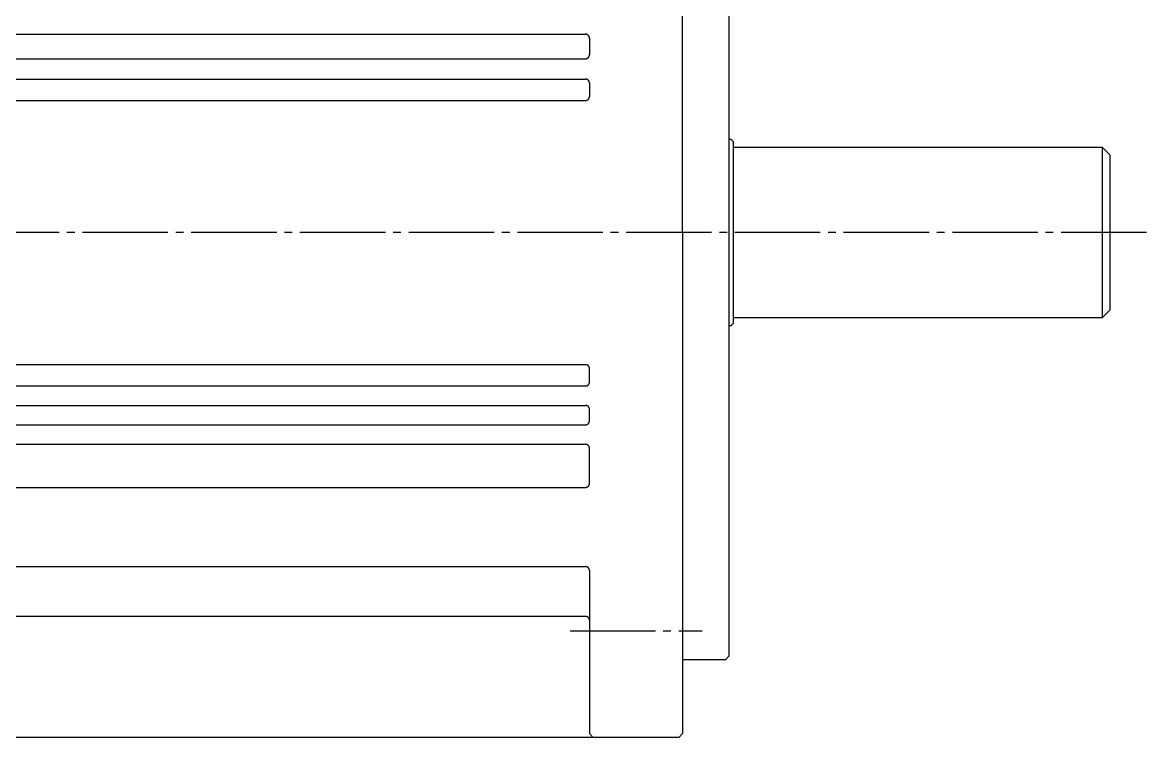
# Model space of a CAD drawing. Extents: x 0 to 671, y 0 to 384.
# Drawn here: x 289.4 to 434.1, y 198 to 290.1 of the extents above; entities that cross this region are included whole.
import ezdxf

# ---------------------------------------------------------------- set-up
doc = ezdxf.new("R2010")
doc.units = 0
doc.linetypes.add('DASH_CENTER', pattern=[14, 11, -1, 1, -1])
doc.layers.get('0').update_dxf_attribs({"linetype": 'CONTINUOUS'})

msp = doc.modelspace()

# ---------------------------------------------------------------- linework, layer by layer
at = {"color": 7, "linetype": 'CONTINUOUS'}
for p, q in [((374.39, 263.02), (374.39, 317.82)), ((380.39, 263.02), (380.39, 317.52)), ((255.39, 288.56), (361.89, 288.56)), ((362.39, 288.06), (362.39, 285.9)), ((255.39, 285.4), (361.89, 285.4)), ((255.39, 282.77), (361.89, 282.77)), ((362.39, 282.27), (362.39, 280.52)), ((255.39, 280.02), (361.89, 280.02)), ((380.39, 263.02), (380.39, 275.52)), ((380.39, 275.02), (380.59, 275.02)), ((380.59, 275.02), (380.89, 274.72)), ((380.89, 274.72), (380.89, 251.32)), ((380.89, 274.02), (428.39, 274.02)), ((429.39, 273.02), (428.39, 274.02)), ((428.39, 274.02), (428.39, 252.02)), ((429.39, 273.02), (429.39, 253.02)), ((374.39, 263.02), (374.39, 198.52)), ((380.39, 208.52), (380.39, 263.02)), ((428.39, 252.02), (380.89, 252.02)), ((429.39, 253.02), (428.39, 252.02)), ((380.59, 251.02), (380.39, 251.02)), ((380.59, 251.02), (380.89, 251.32)), ((255.39, 246.02), (357.39, 246.02)), ((357.39, 246.02), (361.89, 246.02)), ((362.39, 243.77), (362.39, 245.52)), ((255.39, 243.27), (357.39, 243.27)), ((357.39, 243.27), (361.89, 243.27)), ((255.39, 240.77), (357.39, 240.77)), ((357.39, 240.77), (361.89, 240.77)), ((362.39, 238.77), (362.39, 240.27)), ((255.39, 238.27), (357.39, 238.27)), ((357.39, 238.27), (361.89, 238.27)), ((255.39, 235.77), (357.39, 235.77)), ((357.39, 235.77), (361.89, 235.77)), ((362.39, 230.72), (362.39, 235.27)), ((255.39, 230.22), (357.39, 230.22)), ((357.39, 230.22), (361.89, 230.22)), ((255.39, 220.02), (361.89, 220.02)), ((362.39, 219.52), (362.39, 198.52)), ((361.89, 213.61), (255.39, 213.61)), ((379.89, 208.02), (380.39, 208.52)), ((379.89, 208.02), (374.39, 208.02)), ((362.39, 198.52), (362.89, 198.02)), ((374.39, 198.52), (373.89, 198.02)), ((362.89, 198.02), (257.39, 198.02)), ((373.89, 198.02), (362.89, 198.02))]:
    msp.add_line(p, q, dxfattribs=at)
at = {"color": 1, "linetype": 'DASH_CENTER'}
for p, q in [((434.12, 263.02), (205.69, 263.02)), ((359.89, 211.75), (376.89, 211.75))]:
    msp.add_line(p, q, dxfattribs=at)
at = {"color": 7, "linetype": 'CONTINUOUS'}
for points in [[(362.39, 288.06, 0), (362.39, 288.06, 0), (362.39, 288.07, 0), (362.39, 288.07, 0), (362.39, 288.08, 0), (362.39, 288.09, 0), (362.39, 288.09, 0), (362.39, 288.1, 0), (362.39, 288.11, 0), (362.39, 288.11, 0), (362.39, 288.12, 0), (362.38, 288.12, 0), (362.38, 288.13, 0), (362.38, 288.13, 0), (362.38, 288.14, 0), (362.38, 288.15, 0), (362.38, 288.15, 0), (362.38, 288.16, 0), (362.38, 288.17, 0), (362.38, 288.17, 0), (362.38, 288.18, 0), (362.37, 288.18, 0), (362.37, 288.19, 0), (362.37, 288.19, 0), (362.37, 288.2, 0), (362.37, 288.21, 0), (362.36, 288.21, 0), (362.36, 288.22, 0), (362.36, 288.22, 0), (362.36, 288.23, 0), (362.36, 288.24, 0), (362.35, 288.24, 0), (362.35, 288.25, 0), (362.35, 288.25, 0), (362.35, 288.26, 0), (362.34, 288.26, 0), (362.34, 288.27, 0), (362.34, 288.27, 0), (362.34, 288.28, 0), (362.33, 288.29, 0), (362.33, 288.29, 0), (362.33, 288.3, 0), (362.32, 288.3, 0), (362.32, 288.31, 0), (362.32, 288.31, 0), (362.31, 288.32, 0), (362.31, 288.32, 0), (362.31, 288.33, 0), (362.31, 288.33, 0), (362.3, 288.34, 0), (362.3, 288.34, 0), (362.3, 288.35, 0), (362.29, 288.35, 0), (362.29, 288.36, 0), (362.28, 288.36, 0), (362.28, 288.37, 0), (362.28, 288.37, 0), (362.27, 288.38, 0), (362.27, 288.38, 0), (362.26, 288.39, 0), (362.26, 288.39, 0), (362.26, 288.4, 0), (362.25, 288.4, 0), (362.25, 288.4, 0), (362.24, 288.41, 0), (362.24, 288.41, 0), (362.23, 288.42, 0), (362.23, 288.42, 0), (362.23, 288.43, 0), (362.22, 288.43, 0), (362.22, 288.43, 0), (362.21, 288.44, 0), (362.21, 288.44, 0), (362.2, 288.45, 0), (362.2, 288.45, 0), (362.19, 288.45, 0), (362.19, 288.46, 0), (362.18, 288.46, 0), (362.18, 288.46, 0), (362.17, 288.47, 0), (362.17, 288.47, 0), (362.16, 288.48, 0), (362.16, 288.48, 0), (362.15, 288.48, 0), (362.15, 288.49, 0), (362.14, 288.49, 0), (362.14, 288.49, 0), (362.13, 288.49, 0), (362.12, 288.5, 0), (362.12, 288.5, 0), (362.11, 288.5, 0), (362.11, 288.5, 0), (362.1, 288.51, 0), (362.1, 288.51, 0), (362.09, 288.51, 0), (362.09, 288.51, 0), (362.08, 288.52, 0), (362.07, 288.52, 0), (362.07, 288.52, 0), (362.06, 288.52, 0), (362.06, 288.53, 0), (362.05, 288.53, 0), (362.05, 288.53, 0), (362.04, 288.53, 0), (362.04, 288.53, 0), (362.03, 288.54, 0), (362.02, 288.54, 0), (362.02, 288.54, 0), (362.01, 288.54, 0), (362, 288.54, 0), (362, 288.54, 0), (361.99, 288.55, 0), (361.99, 288.55, 0), (361.98, 288.55, 0), (361.98, 288.55, 0), (361.97, 288.55, 0), (361.96, 288.55, 0), (361.96, 288.55, 0), (361.95, 288.55, 0), (361.94, 288.55, 0), (361.94, 288.55, 0), (361.93, 288.55, 0), (361.93, 288.55, 0), (361.92, 288.56, 0), (361.91, 288.56, 0), (361.91, 288.56, 0), (361.9, 288.56, 0), (361.9, 288.56, 0), (361.89, 288.56, 0)], [(361.89, 285.4, 0), (361.9, 285.4, 0), (361.9, 285.4, 0), (361.91, 285.4, 0), (361.91, 285.4, 0), (361.92, 285.4, 0), (361.93, 285.4, 0), (361.93, 285.4, 0), (361.94, 285.4, 0), (361.94, 285.4, 0), (361.95, 285.4, 0), (361.96, 285.4, 0), (361.96, 285.4, 0), (361.97, 285.41, 0), (361.98, 285.41, 0), (361.98, 285.41, 0), (361.99, 285.41, 0), (361.99, 285.41, 0), (362, 285.41, 0), (362, 285.41, 0), (362.01, 285.42, 0), (362.02, 285.42, 0), (362.02, 285.42, 0), (362.03, 285.42, 0), (362.04, 285.42, 0), (362.04, 285.42, 0), (362.05, 285.43, 0), (362.05, 285.43, 0), (362.06, 285.43, 0), (362.06, 285.43, 0), (362.07, 285.43, 0), (362.07, 285.44, 0), (362.08, 285.44, 0), (362.09, 285.44, 0), (362.09, 285.44, 0), (362.1, 285.44, 0), (362.1, 285.45, 0), (362.11, 285.45, 0), (362.11, 285.45, 0), (362.12, 285.46, 0), (362.12, 285.46, 0), (362.13, 285.46, 0), (362.14, 285.46, 0), (362.14, 285.47, 0), (362.15, 285.47, 0), (362.15, 285.47, 0), (362.16, 285.48, 0), (362.16, 285.48, 0), (362.17, 285.48, 0), (362.17, 285.49, 0), (362.18, 285.49, 0), (362.18, 285.5, 0), (362.19, 285.5, 0), (362.19, 285.5, 0), (362.2, 285.51, 0), (362.2, 285.51, 0), (362.21, 285.51, 0), (362.21, 285.52, 0), (362.22, 285.52, 0), (362.22, 285.52, 0), (362.23, 285.53, 0), (362.23, 285.53, 0), (362.23, 285.54, 0), (362.24, 285.54, 0), (362.24, 285.55, 0), (362.25, 285.55, 0), (362.25, 285.56, 0), (362.26, 285.56, 0), (362.26, 285.56, 0), (362.26, 285.57, 0), (362.27, 285.57, 0), (362.27, 285.58, 0), (362.28, 285.58, 0), (362.28, 285.59, 0), (362.28, 285.59, 0), (362.29, 285.6, 0), (362.29, 285.6, 0), (362.3, 285.61, 0), (362.3, 285.61, 0), (362.3, 285.62, 0), (362.31, 285.62, 0), (362.31, 285.63, 0), (362.31, 285.63, 0), (362.31, 285.64, 0), (362.32, 285.64, 0), (362.32, 285.65, 0), (362.32, 285.65, 0), (362.33, 285.66, 0), (362.33, 285.66, 0), (362.33, 285.67, 0), (362.34, 285.68, 0), (362.34, 285.68, 0), (362.34, 285.69, 0), (362.34, 285.69, 0), (362.35, 285.7, 0), (362.35, 285.7, 0), (362.35, 285.71, 0), (362.35, 285.71, 0), (362.36, 285.72, 0), (362.36, 285.73, 0), (362.36, 285.73, 0), (362.36, 285.74, 0), (362.36, 285.74, 0), (362.37, 285.75, 0), (362.37, 285.75, 0), (362.37, 285.76, 0), (362.37, 285.77, 0), (362.37, 285.77, 0), (362.38, 285.78, 0), (362.38, 285.78, 0), (362.38, 285.79, 0), (362.38, 285.8, 0), (362.38, 285.8, 0), (362.38, 285.81, 0), (362.38, 285.81, 0), (362.38, 285.82, 0), (362.38, 285.83, 0), (362.38, 285.83, 0), (362.39, 285.84, 0), (362.39, 285.85, 0), (362.39, 285.85, 0), (362.39, 285.86, 0), (362.39, 285.86, 0), (362.39, 285.87, 0), (362.39, 285.88, 0), (362.39, 285.88, 0), (362.39, 285.89, 0), (362.39, 285.89, 0), (362.39, 285.9, 0)], [(362.39, 282.27, 0), (362.39, 282.27, 0), (362.39, 282.28, 0), (362.39, 282.28, 0), (362.39, 282.29, 0), (362.39, 282.3, 0), (362.39, 282.3, 0), (362.39, 282.31, 0), (362.39, 282.31, 0), (362.39, 282.32, 0), (362.39, 282.33, 0), (362.38, 282.33, 0), (362.38, 282.34, 0), (362.38, 282.35, 0), (362.38, 282.35, 0), (362.38, 282.36, 0), (362.38, 282.36, 0), (362.38, 282.37, 0), (362.38, 282.38, 0), (362.38, 282.38, 0), (362.38, 282.39, 0), (362.37, 282.39, 0), (362.37, 282.4, 0), (362.37, 282.4, 0), (362.37, 282.41, 0), (362.37, 282.42, 0), (362.36, 282.42, 0), (362.36, 282.43, 0), (362.36, 282.43, 0), (362.36, 282.44, 0), (362.36, 282.45, 0), (362.35, 282.45, 0), (362.35, 282.46, 0), (362.35, 282.46, 0), (362.35, 282.47, 0), (362.34, 282.47, 0), (362.34, 282.48, 0), (362.34, 282.49, 0), (362.34, 282.49, 0), (362.33, 282.5, 0), (362.33, 282.5, 0), (362.33, 282.51, 0), (362.32, 282.51, 0), (362.32, 282.52, 0), (362.32, 282.52, 0), (362.31, 282.53, 0), (362.31, 282.53, 0), (362.31, 282.54, 0), (362.31, 282.54, 0), (362.3, 282.55, 0), (362.3, 282.55, 0), (362.3, 282.56, 0), (362.29, 282.56, 0), (362.29, 282.57, 0), (362.28, 282.57, 0), (362.28, 282.58, 0), (362.28, 282.58, 0), (362.27, 282.59, 0), (362.27, 282.59, 0), (362.26, 282.6, 0), (362.26, 282.6, 0), (362.26, 282.61, 0), (362.25, 282.61, 0), (362.25, 282.62, 0), (362.24, 282.62, 0), (362.24, 282.62, 0), (362.23, 282.63, 0), (362.23, 282.63, 0), (362.23, 282.64, 0), (362.22, 282.64, 0), (362.22, 282.64, 0), (362.21, 282.65, 0), (362.21, 282.65, 0), (362.2, 282.66, 0), (362.2, 282.66, 0), (362.19, 282.66, 0), (362.19, 282.67, 0), (362.18, 282.67, 0), (362.18, 282.68, 0), (362.17, 282.68, 0), (362.17, 282.68, 0), (362.16, 282.69, 0), (362.16, 282.69, 0), (362.15, 282.69, 0), (362.15, 282.69, 0), (362.14, 282.7, 0), (362.14, 282.7, 0), (362.13, 282.7, 0), (362.12, 282.71, 0), (362.12, 282.71, 0), (362.11, 282.71, 0), (362.11, 282.71, 0), (362.1, 282.72, 0), (362.1, 282.72, 0), (362.09, 282.72, 0), (362.09, 282.73, 0), (362.08, 282.73, 0), (362.07, 282.73, 0), (362.07, 282.73, 0), (362.06, 282.73, 0), (362.06, 282.74, 0), (362.05, 282.74, 0), (362.05, 282.74, 0), (362.04, 282.74, 0), (362.04, 282.74, 0), (362.03, 282.75, 0), (362.02, 282.75, 0), (362.02, 282.75, 0), (362.01, 282.75, 0), (362, 282.75, 0), (362, 282.75, 0), (361.99, 282.75, 0), (361.99, 282.76, 0), (361.98, 282.76, 0), (361.98, 282.76, 0), (361.97, 282.76, 0), (361.96, 282.76, 0), (361.96, 282.76, 0), (361.95, 282.76, 0), (361.94, 282.76, 0), (361.94, 282.76, 0), (361.93, 282.76, 0), (361.93, 282.76, 0), (361.92, 282.76, 0), (361.91, 282.76, 0), (361.91, 282.76, 0), (361.9, 282.77, 0), (361.9, 282.77, 0), (361.89, 282.77, 0)], [(361.89, 280.02, 0), (361.9, 280.02, 0), (361.9, 280.02, 0), (361.91, 280.02, 0), (361.91, 280.02, 0), (361.92, 280.02, 0), (361.93, 280.02, 0), (361.93, 280.02, 0), (361.94, 280.02, 0), (361.94, 280.02, 0), (361.95, 280.02, 0), (361.96, 280.02, 0), (361.96, 280.02, 0), (361.97, 280.02, 0), (361.98, 280.02, 0), (361.98, 280.02, 0), (361.99, 280.02, 0), (361.99, 280.03, 0), (362, 280.03, 0), (362, 280.03, 0), (362.01, 280.03, 0), (362.02, 280.03, 0), (362.02, 280.03, 0), (362.03, 280.04, 0), (362.04, 280.04, 0), (362.04, 280.04, 0), (362.05, 280.04, 0), (362.05, 280.04, 0), (362.06, 280.05, 0), (362.06, 280.05, 0), (362.07, 280.05, 0), (362.07, 280.05, 0), (362.08, 280.05, 0), (362.09, 280.06, 0), (362.09, 280.06, 0), (362.1, 280.06, 0), (362.1, 280.06, 0), (362.11, 280.07, 0), (362.11, 280.07, 0), (362.12, 280.07, 0), (362.12, 280.07, 0), (362.13, 280.08, 0), (362.14, 280.08, 0), (362.14, 280.08, 0), (362.15, 280.09, 0), (362.15, 280.09, 0), (362.16, 280.09, 0), (362.16, 280.1, 0), (362.17, 280.1, 0), (362.17, 280.1, 0), (362.18, 280.11, 0), (362.18, 280.11, 0), (362.19, 280.11, 0), (362.19, 280.12, 0), (362.2, 280.12, 0), (362.2, 280.12, 0), (362.21, 280.13, 0), (362.21, 280.13, 0), (362.22, 280.14, 0), (362.22, 280.14, 0), (362.23, 280.14, 0), (362.23, 280.15, 0), (362.23, 280.15, 0), (362.24, 280.16, 0), (362.24, 280.16, 0), (362.25, 280.17, 0), (362.25, 280.17, 0), (362.26, 280.18, 0), (362.26, 280.18, 0), (362.26, 280.19, 0), (362.27, 280.19, 0), (362.27, 280.19, 0), (362.28, 280.2, 0), (362.28, 280.2, 0), (362.28, 280.21, 0), (362.29, 280.21, 0), (362.29, 280.22, 0), (362.3, 280.22, 0), (362.3, 280.23, 0), (362.3, 280.23, 0), (362.31, 280.24, 0), (362.31, 280.24, 0), (362.31, 280.25, 0), (362.31, 280.25, 0), (362.32, 280.26, 0), (362.32, 280.26, 0), (362.32, 280.27, 0), (362.33, 280.27, 0), (362.33, 280.28, 0), (362.33, 280.29, 0), (362.34, 280.29, 0), (362.34, 280.3, 0), (362.34, 280.3, 0), (362.34, 280.31, 0), (362.35, 280.31, 0), (362.35, 280.32, 0), (362.35, 280.32, 0), (362.35, 280.33, 0), (362.36, 280.34, 0), (362.36, 280.34, 0), (362.36, 280.35, 0), (362.36, 280.35, 0), (362.36, 280.36, 0), (362.37, 280.37, 0), (362.37, 280.37, 0), (362.37, 280.38, 0), (362.37, 280.38, 0), (362.37, 280.39, 0), (362.38, 280.39, 0), (362.38, 280.4, 0), (362.38, 280.41, 0), (362.38, 280.41, 0), (362.38, 280.42, 0), (362.38, 280.42, 0), (362.38, 280.43, 0), (362.38, 280.44, 0), (362.38, 280.44, 0), (362.38, 280.45, 0), (362.39, 280.45, 0), (362.39, 280.46, 0), (362.39, 280.47, 0), (362.39, 280.47, 0), (362.39, 280.48, 0), (362.39, 280.49, 0), (362.39, 280.49, 0), (362.39, 280.5, 0), (362.39, 280.5, 0), (362.39, 280.51, 0), (362.39, 280.52, 0)], [(362.39, 245.52, 0), (362.39, 245.52, 0), (362.39, 245.53, 0), (362.39, 245.53, 0), (362.39, 245.54, 0), (362.39, 245.55, 0), (362.39, 245.55, 0), (362.39, 245.56, 0), (362.39, 245.56, 0), (362.39, 245.57, 0), (362.39, 245.58, 0), (362.38, 245.58, 0), (362.38, 245.59, 0), (362.38, 245.59, 0), (362.38, 245.6, 0), (362.38, 245.61, 0), (362.38, 245.61, 0), (362.38, 245.62, 0), (362.38, 245.62, 0), (362.38, 245.63, 0), (362.38, 245.64, 0), (362.37, 245.64, 0), (362.37, 245.65, 0), (362.37, 245.66, 0), (362.37, 245.66, 0), (362.37, 245.67, 0), (362.36, 245.67, 0), (362.36, 245.68, 0), (362.36, 245.68, 0), (362.36, 245.69, 0), (362.36, 245.7, 0), (362.35, 245.7, 0), (362.35, 245.71, 0), (362.35, 245.71, 0), (362.35, 245.72, 0), (362.34, 245.72, 0), (362.34, 245.73, 0), (362.34, 245.74, 0), (362.34, 245.74, 0), (362.33, 245.75, 0), (362.33, 245.75, 0), (362.33, 245.76, 0), (362.32, 245.76, 0), (362.32, 245.77, 0), (362.32, 245.77, 0), (362.31, 245.78, 0), (362.31, 245.78, 0), (362.31, 245.79, 0), (362.31, 245.79, 0), (362.3, 245.8, 0), (362.3, 245.8, 0), (362.3, 245.81, 0), (362.29, 245.81, 0), (362.29, 245.82, 0), (362.28, 245.82, 0), (362.28, 245.83, 0), (362.28, 245.83, 0), (362.27, 245.84, 0), (362.27, 245.84, 0), (362.26, 245.85, 0), (362.26, 245.85, 0), (362.26, 245.86, 0), (362.25, 245.86, 0), (362.25, 245.87, 0), (362.24, 245.87, 0), (362.24, 245.87, 0), (362.23, 245.88, 0), (362.23, 245.88, 0), (362.23, 245.89, 0), (362.22, 245.89, 0), (362.22, 245.89, 0), (362.21, 245.9, 0), (362.21, 245.9, 0), (362.2, 245.91, 0), (362.2, 245.91, 0), (362.19, 245.91, 0), (362.19, 245.92, 0), (362.18, 245.92, 0), (362.18, 245.92, 0), (362.17, 245.93, 0), (362.17, 245.93, 0), (362.16, 245.94, 0), (362.16, 245.94, 0), (362.15, 245.94, 0), (362.15, 245.94, 0), (362.14, 245.95, 0), (362.14, 245.95, 0), (362.13, 245.95, 0), (362.12, 245.96, 0), (362.12, 245.96, 0), (362.11, 245.96, 0), (362.11, 245.97, 0), (362.1, 245.97, 0), (362.1, 245.97, 0), (362.09, 245.97, 0), (362.09, 245.97, 0), (362.08, 245.98, 0), (362.07, 245.98, 0), (362.07, 245.98, 0), (362.06, 245.98, 0), (362.06, 245.99, 0), (362.05, 245.99, 0), (362.05, 245.99, 0), (362.04, 245.99, 0), (362.04, 245.99, 0), (362.03, 246, 0), (362.02, 246, 0), (362.02, 246, 0), (362.01, 246, 0), (362, 246, 0), (362, 246, 0), (361.99, 246, 0), (361.99, 246.01, 0), (361.98, 246.01, 0), (361.98, 246.01, 0), (361.97, 246.01, 0), (361.96, 246.01, 0), (361.96, 246.01, 0), (361.95, 246.01, 0), (361.94, 246.01, 0), (361.94, 246.01, 0), (361.93, 246.01, 0), (361.93, 246.01, 0), (361.92, 246.01, 0), (361.91, 246.01, 0), (361.91, 246.01, 0), (361.9, 246.01, 0), (361.9, 246.02, 0), (361.89, 246.02, 0)], [(361.89, 243.27, 0), (361.9, 243.27, 0), (361.9, 243.27, 0), (361.91, 243.27, 0), (361.91, 243.27, 0), (361.92, 243.27, 0), (361.93, 243.27, 0), (361.93, 243.27, 0), (361.94, 243.27, 0), (361.94, 243.27, 0), (361.95, 243.27, 0), (361.96, 243.27, 0), (361.96, 243.27, 0), (361.97, 243.27, 0), (361.98, 243.27, 0), (361.98, 243.27, 0), (361.99, 243.28, 0), (361.99, 243.28, 0), (362, 243.28, 0), (362, 243.28, 0), (362.01, 243.28, 0), (362.02, 243.28, 0), (362.02, 243.28, 0), (362.03, 243.28, 0), (362.04, 243.29, 0), (362.04, 243.29, 0), (362.05, 243.29, 0), (362.05, 243.29, 0), (362.06, 243.29, 0), (362.06, 243.3, 0), (362.07, 243.3, 0), (362.07, 243.3, 0), (362.08, 243.3, 0), (362.09, 243.31, 0), (362.09, 243.31, 0), (362.1, 243.31, 0), (362.1, 243.31, 0), (362.11, 243.32, 0), (362.11, 243.32, 0), (362.12, 243.32, 0), (362.12, 243.32, 0), (362.13, 243.33, 0), (362.14, 243.33, 0), (362.14, 243.33, 0), (362.15, 243.34, 0), (362.15, 243.34, 0), (362.16, 243.34, 0), (362.16, 243.35, 0), (362.17, 243.35, 0), (362.17, 243.35, 0), (362.18, 243.36, 0), (362.18, 243.36, 0), (362.19, 243.36, 0), (362.19, 243.37, 0), (362.2, 243.37, 0), (362.2, 243.38, 0), (362.21, 243.38, 0), (362.21, 243.38, 0), (362.22, 243.39, 0), (362.22, 243.39, 0), (362.23, 243.4, 0), (362.23, 243.4, 0), (362.23, 243.4, 0), (362.24, 243.41, 0), (362.24, 243.41, 0), (362.25, 243.42, 0), (362.25, 243.42, 0), (362.26, 243.43, 0), (362.26, 243.43, 0), (362.26, 243.43, 0), (362.27, 243.44, 0), (362.27, 243.44, 0), (362.28, 243.45, 0), (362.28, 243.45, 0), (362.28, 243.46, 0), (362.29, 243.46, 0), (362.29, 243.47, 0), (362.3, 243.47, 0), (362.3, 243.48, 0), (362.3, 243.48, 0), (362.31, 243.49, 0), (362.31, 243.49, 0), (362.31, 243.5, 0), (362.31, 243.5, 0), (362.32, 243.51, 0), (362.32, 243.51, 0), (362.32, 243.52, 0), (362.33, 243.52, 0), (362.33, 243.53, 0), (362.33, 243.53, 0), (362.34, 243.54, 0), (362.34, 243.55, 0), (362.34, 243.55, 0), (362.34, 243.56, 0), (362.35, 243.56, 0), (362.35, 243.57, 0), (362.35, 243.57, 0), (362.35, 243.58, 0), (362.36, 243.59, 0), (362.36, 243.59, 0), (362.36, 243.6, 0), (362.36, 243.6, 0), (362.36, 243.61, 0), (362.37, 243.62, 0), (362.37, 243.62, 0), (362.37, 243.63, 0), (362.37, 243.63, 0), (362.37, 243.64, 0), (362.38, 243.64, 0), (362.38, 243.65, 0), (362.38, 243.66, 0), (362.38, 243.66, 0), (362.38, 243.67, 0), (362.38, 243.67, 0), (362.38, 243.68, 0), (362.38, 243.69, 0), (362.38, 243.69, 0), (362.38, 243.7, 0), (362.39, 243.7, 0), (362.39, 243.71, 0), (362.39, 243.72, 0), (362.39, 243.72, 0), (362.39, 243.73, 0), (362.39, 243.74, 0), (362.39, 243.74, 0), (362.39, 243.75, 0), (362.39, 243.75, 0), (362.39, 243.76, 0), (362.39, 243.77, 0)], [(362.39, 240.27, 0), (362.39, 240.27, 0), (362.39, 240.28, 0), (362.39, 240.28, 0), (362.39, 240.29, 0), (362.39, 240.3, 0), (362.39, 240.3, 0), (362.39, 240.31, 0), (362.39, 240.31, 0), (362.39, 240.32, 0), (362.39, 240.33, 0), (362.38, 240.33, 0), (362.38, 240.34, 0), (362.38, 240.34, 0), (362.38, 240.35, 0), (362.38, 240.36, 0), (362.38, 240.36, 0), (362.38, 240.37, 0), (362.38, 240.38, 0), (362.38, 240.38, 0), (362.38, 240.39, 0), (362.37, 240.39, 0), (362.37, 240.4, 0), (362.37, 240.41, 0), (362.37, 240.41, 0), (362.37, 240.42, 0), (362.36, 240.42, 0), (362.36, 240.43, 0), (362.36, 240.43, 0), (362.36, 240.44, 0), (362.36, 240.45, 0), (362.35, 240.45, 0), (362.35, 240.46, 0), (362.35, 240.46, 0), (362.35, 240.47, 0), (362.34, 240.47, 0), (362.34, 240.48, 0), (362.34, 240.49, 0), (362.34, 240.49, 0), (362.33, 240.5, 0), (362.33, 240.5, 0), (362.33, 240.51, 0), (362.32, 240.51, 0), (362.32, 240.52, 0), (362.32, 240.52, 0), (362.31, 240.53, 0), (362.31, 240.53, 0), (362.31, 240.54, 0), (362.31, 240.54, 0), (362.3, 240.55, 0), (362.3, 240.55, 0), (362.3, 240.56, 0), (362.29, 240.56, 0), (362.29, 240.57, 0), (362.28, 240.57, 0), (362.28, 240.58, 0), (362.28, 240.58, 0), (362.27, 240.59, 0), (362.27, 240.59, 0), (362.26, 240.6, 0), (362.26, 240.6, 0), (362.26, 240.61, 0), (362.25, 240.61, 0), (362.25, 240.62, 0), (362.24, 240.62, 0), (362.24, 240.62, 0), (362.23, 240.63, 0), (362.23, 240.63, 0), (362.23, 240.64, 0), (362.22, 240.64, 0), (362.22, 240.64, 0), (362.21, 240.65, 0), (362.21, 240.65, 0), (362.2, 240.66, 0), (362.2, 240.66, 0), (362.19, 240.66, 0), (362.19, 240.67, 0), (362.18, 240.67, 0), (362.18, 240.67, 0), (362.17, 240.68, 0), (362.17, 240.68, 0), (362.16, 240.69, 0), (362.16, 240.69, 0), (362.15, 240.69, 0), (362.15, 240.69, 0), (362.14, 240.7, 0), (362.14, 240.7, 0), (362.13, 240.7, 0), (362.12, 240.71, 0), (362.12, 240.71, 0), (362.11, 240.71, 0), (362.11, 240.72, 0), (362.1, 240.72, 0), (362.1, 240.72, 0), (362.09, 240.72, 0), (362.09, 240.72, 0), (362.08, 240.73, 0), (362.07, 240.73, 0), (362.07, 240.73, 0), (362.06, 240.73, 0), (362.06, 240.74, 0), (362.05, 240.74, 0), (362.05, 240.74, 0), (362.04, 240.74, 0), (362.04, 240.74, 0), (362.03, 240.75, 0), (362.02, 240.75, 0), (362.02, 240.75, 0), (362.01, 240.75, 0), (362, 240.75, 0), (362, 240.75, 0), (361.99, 240.75, 0), (361.99, 240.76, 0), (361.98, 240.76, 0), (361.98, 240.76, 0), (361.97, 240.76, 0), (361.96, 240.76, 0), (361.96, 240.76, 0), (361.95, 240.76, 0), (361.94, 240.76, 0), (361.94, 240.76, 0), (361.93, 240.76, 0), (361.93, 240.76, 0), (361.92, 240.76, 0), (361.91, 240.76, 0), (361.91, 240.76, 0), (361.9, 240.76, 0), (361.9, 240.77, 0), (361.89, 240.77, 0)], [(361.89, 238.27, 0), (361.9, 238.27, 0), (361.9, 238.27, 0), (361.91, 238.27, 0), (361.91, 238.27, 0), (361.92, 238.27, 0), (361.93, 238.27, 0), (361.93, 238.27, 0), (361.94, 238.27, 0), (361.94, 238.27, 0), (361.95, 238.27, 0), (361.96, 238.27, 0), (361.96, 238.27, 0), (361.97, 238.27, 0), (361.98, 238.27, 0), (361.98, 238.27, 0), (361.99, 238.28, 0), (361.99, 238.28, 0), (362, 238.28, 0), (362, 238.28, 0), (362.01, 238.28, 0), (362.02, 238.28, 0), (362.02, 238.28, 0), (362.03, 238.28, 0), (362.04, 238.29, 0), (362.04, 238.29, 0), (362.05, 238.29, 0), (362.05, 238.29, 0), (362.06, 238.29, 0), (362.06, 238.3, 0), (362.07, 238.3, 0), (362.07, 238.3, 0), (362.08, 238.3, 0), (362.09, 238.31, 0), (362.09, 238.31, 0), (362.1, 238.31, 0), (362.1, 238.31, 0), (362.11, 238.32, 0), (362.11, 238.32, 0), (362.12, 238.32, 0), (362.12, 238.32, 0), (362.13, 238.33, 0), (362.14, 238.33, 0), (362.14, 238.33, 0), (362.15, 238.34, 0), (362.15, 238.34, 0), (362.16, 238.34, 0), (362.16, 238.35, 0), (362.17, 238.35, 0), (362.17, 238.35, 0), (362.18, 238.36, 0), (362.18, 238.36, 0), (362.19, 238.36, 0), (362.19, 238.37, 0), (362.2, 238.37, 0), (362.2, 238.38, 0), (362.21, 238.38, 0), (362.21, 238.38, 0), (362.22, 238.39, 0), (362.22, 238.39, 0), (362.23, 238.4, 0), (362.23, 238.4, 0), (362.23, 238.4, 0), (362.24, 238.41, 0), (362.24, 238.41, 0), (362.25, 238.42, 0), (362.25, 238.42, 0), (362.26, 238.43, 0), (362.26, 238.43, 0), (362.26, 238.43, 0), (362.27, 238.44, 0), (362.27, 238.44, 0), (362.28, 238.45, 0), (362.28, 238.45, 0), (362.28, 238.46, 0), (362.29, 238.46, 0), (362.29, 238.47, 0), (362.3, 238.47, 0), (362.3, 238.48, 0), (362.3, 238.48, 0), (362.31, 238.49, 0), (362.31, 238.49, 0), (362.31, 238.5, 0), (362.31, 238.5, 0), (362.32, 238.51, 0), (362.32, 238.51, 0), (362.32, 238.52, 0), (362.33, 238.52, 0), (362.33, 238.53, 0), (362.33, 238.53, 0), (362.34, 238.54, 0), (362.34, 238.55, 0), (362.34, 238.55, 0), (362.34, 238.56, 0), (362.35, 238.56, 0), (362.35, 238.57, 0), (362.35, 238.57, 0), (362.35, 238.58, 0), (362.36, 238.59, 0), (362.36, 238.59, 0), (362.36, 238.6, 0), (362.36, 238.6, 0), (362.36, 238.61, 0), (362.37, 238.62, 0), (362.37, 238.62, 0), (362.37, 238.63, 0), (362.37, 238.63, 0), (362.37, 238.64, 0), (362.38, 238.64, 0), (362.38, 238.65, 0), (362.38, 238.66, 0), (362.38, 238.66, 0), (362.38, 238.67, 0), (362.38, 238.67, 0), (362.38, 238.68, 0), (362.38, 238.69, 0), (362.38, 238.69, 0), (362.38, 238.7, 0), (362.39, 238.7, 0), (362.39, 238.71, 0), (362.39, 238.72, 0), (362.39, 238.72, 0), (362.39, 238.73, 0), (362.39, 238.74, 0), (362.39, 238.74, 0), (362.39, 238.75, 0), (362.39, 238.75, 0), (362.39, 238.76, 0), (362.39, 238.77, 0)], [(362.39, 235.27, 0), (362.39, 235.27, 0), (362.39, 235.28, 0), (362.39, 235.28, 0), (362.39, 235.29, 0), (362.39, 235.3, 0), (362.39, 235.3, 0), (362.39, 235.31, 0), (362.39, 235.31, 0), (362.39, 235.32, 0), (362.39, 235.33, 0), (362.38, 235.33, 0), (362.38, 235.34, 0), (362.38, 235.34, 0), (362.38, 235.35, 0), (362.38, 235.36, 0), (362.38, 235.36, 0), (362.38, 235.37, 0), (362.38, 235.38, 0), (362.38, 235.38, 0), (362.38, 235.39, 0), (362.37, 235.39, 0), (362.37, 235.4, 0), (362.37, 235.41, 0), (362.37, 235.41, 0), (362.37, 235.42, 0), (362.36, 235.42, 0), (362.36, 235.43, 0), (362.36, 235.43, 0), (362.36, 235.44, 0), (362.36, 235.45, 0), (362.35, 235.45, 0), (362.35, 235.46, 0), (362.35, 235.46, 0), (362.35, 235.47, 0), (362.34, 235.47, 0), (362.34, 235.48, 0), (362.34, 235.49, 0), (362.34, 235.49, 0), (362.33, 235.5, 0), (362.33, 235.5, 0), (362.33, 235.51, 0), (362.32, 235.51, 0), (362.32, 235.52, 0), (362.32, 235.52, 0), (362.31, 235.53, 0), (362.31, 235.53, 0), (362.31, 235.54, 0), (362.31, 235.54, 0), (362.3, 235.55, 0), (362.3, 235.55, 0), (362.3, 235.56, 0), (362.29, 235.56, 0), (362.29, 235.57, 0), (362.28, 235.57, 0), (362.28, 235.58, 0), (362.28, 235.58, 0), (362.27, 235.59, 0), (362.27, 235.59, 0), (362.26, 235.6, 0), (362.26, 235.6, 0), (362.26, 235.61, 0), (362.25, 235.61, 0), (362.25, 235.62, 0), (362.24, 235.62, 0), (362.24, 235.62, 0), (362.23, 235.63, 0), (362.23, 235.63, 0), (362.23, 235.64, 0), (362.22, 235.64, 0), (362.22, 235.64, 0), (362.21, 235.65, 0), (362.21, 235.65, 0), (362.2, 235.66, 0), (362.2, 235.66, 0), (362.19, 235.66, 0), (362.19, 235.67, 0), (362.18, 235.67, 0), (362.18, 235.67, 0), (362.17, 235.68, 0), (362.17, 235.68, 0), (362.16, 235.69, 0), (362.16, 235.69, 0), (362.15, 235.69, 0), (362.15, 235.69, 0), (362.14, 235.7, 0), (362.14, 235.7, 0), (362.13, 235.7, 0), (362.12, 235.71, 0), (362.12, 235.71, 0), (362.11, 235.71, 0), (362.11, 235.72, 0), (362.1, 235.72, 0), (362.1, 235.72, 0), (362.09, 235.72, 0), (362.09, 235.72, 0), (362.08, 235.73, 0), (362.07, 235.73, 0), (362.07, 235.73, 0), (362.06, 235.73, 0), (362.06, 235.74, 0), (362.05, 235.74, 0), (362.05, 235.74, 0), (362.04, 235.74, 0), (362.04, 235.74, 0), (362.03, 235.75, 0), (362.02, 235.75, 0), (362.02, 235.75, 0), (362.01, 235.75, 0), (362, 235.75, 0), (362, 235.75, 0), (361.99, 235.75, 0), (361.99, 235.76, 0), (361.98, 235.76, 0), (361.98, 235.76, 0), (361.97, 235.76, 0), (361.96, 235.76, 0), (361.96, 235.76, 0), (361.95, 235.76, 0), (361.94, 235.76, 0), (361.94, 235.76, 0), (361.93, 235.76, 0), (361.93, 235.76, 0), (361.92, 235.76, 0), (361.91, 235.76, 0), (361.91, 235.76, 0), (361.9, 235.76, 0), (361.9, 235.77, 0), (361.89, 235.77, 0)], [(361.89, 230.22, 0), (361.9, 230.22, 0), (361.9, 230.22, 0), (361.91, 230.22, 0), (361.91, 230.22, 0), (361.92, 230.22, 0), (361.93, 230.22, 0), (361.93, 230.22, 0), (361.94, 230.22, 0), (361.94, 230.22, 0), (361.95, 230.22, 0), (361.96, 230.22, 0), (361.96, 230.22, 0), (361.97, 230.22, 0), (361.98, 230.22, 0), (361.98, 230.22, 0), (361.99, 230.22, 0), (361.99, 230.23, 0), (362, 230.23, 0), (362, 230.23, 0), (362.01, 230.23, 0), (362.02, 230.23, 0), (362.02, 230.23, 0), (362.03, 230.24, 0), (362.04, 230.24, 0), (362.04, 230.24, 0), (362.05, 230.24, 0), (362.05, 230.24, 0), (362.06, 230.25, 0), (362.06, 230.25, 0), (362.07, 230.25, 0), (362.07, 230.25, 0), (362.08, 230.25, 0), (362.09, 230.26, 0), (362.09, 230.26, 0), (362.1, 230.26, 0), (362.1, 230.26, 0), (362.11, 230.27, 0), (362.11, 230.27, 0), (362.12, 230.27, 0), (362.12, 230.28, 0), (362.13, 230.28, 0), (362.14, 230.28, 0), (362.14, 230.28, 0), (362.15, 230.29, 0), (362.15, 230.29, 0), (362.16, 230.29, 0), (362.16, 230.3, 0), (362.17, 230.3, 0), (362.17, 230.3, 0), (362.18, 230.31, 0), (362.18, 230.31, 0), (362.19, 230.31, 0), (362.19, 230.32, 0), (362.2, 230.32, 0), (362.2, 230.32, 0), (362.21, 230.33, 0), (362.21, 230.33, 0), (362.22, 230.34, 0), (362.22, 230.34, 0), (362.23, 230.34, 0), (362.23, 230.35, 0), (362.23, 230.35, 0), (362.24, 230.36, 0), (362.24, 230.36, 0), (362.25, 230.37, 0), (362.25, 230.37, 0), (362.26, 230.38, 0), (362.26, 230.38, 0), (362.26, 230.38, 0), (362.27, 230.39, 0), (362.27, 230.39, 0), (362.28, 230.4, 0), (362.28, 230.4, 0), (362.28, 230.41, 0), (362.29, 230.41, 0), (362.29, 230.42, 0), (362.3, 230.42, 0), (362.3, 230.43, 0), (362.3, 230.43, 0), (362.31, 230.44, 0), (362.31, 230.44, 0), (362.31, 230.45, 0), (362.31, 230.45, 0), (362.32, 230.46, 0), (362.32, 230.46, 0), (362.32, 230.47, 0), (362.33, 230.47, 0), (362.33, 230.48, 0), (362.33, 230.49, 0), (362.34, 230.49, 0), (362.34, 230.5, 0), (362.34, 230.5, 0), (362.34, 230.51, 0), (362.35, 230.51, 0), (362.35, 230.52, 0), (362.35, 230.52, 0), (362.35, 230.53, 0), (362.36, 230.54, 0), (362.36, 230.54, 0), (362.36, 230.55, 0), (362.36, 230.55, 0), (362.36, 230.56, 0), (362.37, 230.56, 0), (362.37, 230.57, 0), (362.37, 230.58, 0), (362.37, 230.58, 0), (362.37, 230.59, 0), (362.38, 230.59, 0), (362.38, 230.6, 0), (362.38, 230.61, 0), (362.38, 230.61, 0), (362.38, 230.62, 0), (362.38, 230.62, 0), (362.38, 230.63, 0), (362.38, 230.64, 0), (362.38, 230.64, 0), (362.38, 230.65, 0), (362.39, 230.65, 0), (362.39, 230.66, 0), (362.39, 230.67, 0), (362.39, 230.67, 0), (362.39, 230.68, 0), (362.39, 230.69, 0), (362.39, 230.69, 0), (362.39, 230.7, 0), (362.39, 230.7, 0), (362.39, 230.71, 0), (362.39, 230.72, 0)], [(362.39, 219.52, 0), (362.39, 219.52, 0), (362.39, 219.53, 0), (362.39, 219.53, 0), (362.39, 219.54, 0), (362.39, 219.55, 0), (362.39, 219.55, 0), (362.39, 219.56, 0), (362.39, 219.56, 0), (362.39, 219.57, 0), (362.39, 219.58, 0), (362.38, 219.58, 0), (362.38, 219.59, 0), (362.38, 219.59, 0), (362.38, 219.6, 0), (362.38, 219.61, 0), (362.38, 219.61, 0), (362.38, 219.62, 0), (362.38, 219.62, 0), (362.38, 219.63, 0), (362.38, 219.64, 0), (362.37, 219.64, 0), (362.37, 219.65, 0), (362.37, 219.66, 0), (362.37, 219.66, 0), (362.37, 219.67, 0), (362.36, 219.67, 0), (362.36, 219.68, 0), (362.36, 219.68, 0), (362.36, 219.69, 0), (362.36, 219.7, 0), (362.35, 219.7, 0), (362.35, 219.71, 0), (362.35, 219.71, 0), (362.35, 219.72, 0), (362.34, 219.72, 0), (362.34, 219.73, 0), (362.34, 219.74, 0), (362.34, 219.74, 0), (362.33, 219.75, 0), (362.33, 219.75, 0), (362.33, 219.76, 0), (362.32, 219.76, 0), (362.32, 219.77, 0), (362.32, 219.77, 0), (362.31, 219.78, 0), (362.31, 219.78, 0), (362.31, 219.79, 0), (362.31, 219.79, 0), (362.3, 219.8, 0), (362.3, 219.8, 0), (362.3, 219.81, 0), (362.29, 219.81, 0), (362.29, 219.82, 0), (362.28, 219.82, 0), (362.28, 219.83, 0), (362.28, 219.83, 0), (362.27, 219.84, 0), (362.27, 219.84, 0), (362.26, 219.85, 0), (362.26, 219.85, 0), (362.26, 219.86, 0), (362.25, 219.86, 0), (362.25, 219.87, 0), (362.24, 219.87, 0), (362.24, 219.87, 0), (362.23, 219.88, 0), (362.23, 219.88, 0), (362.23, 219.89, 0), (362.22, 219.89, 0), (362.22, 219.89, 0), (362.21, 219.9, 0), (362.21, 219.9, 0), (362.2, 219.91, 0), (362.2, 219.91, 0), (362.19, 219.91, 0), (362.19, 219.92, 0), (362.18, 219.92, 0), (362.18, 219.93, 0), (362.17, 219.93, 0), (362.17, 219.93, 0), (362.16, 219.94, 0), (362.16, 219.94, 0), (362.15, 219.94, 0), (362.15, 219.94, 0), (362.14, 219.95, 0), (362.14, 219.95, 0), (362.13, 219.95, 0), (362.12, 219.96, 0), (362.12, 219.96, 0), (362.11, 219.96, 0), (362.11, 219.97, 0), (362.1, 219.97, 0), (362.1, 219.97, 0), (362.09, 219.97, 0), (362.09, 219.97, 0), (362.08, 219.98, 0), (362.07, 219.98, 0), (362.07, 219.98, 0), (362.06, 219.98, 0), (362.06, 219.99, 0), (362.05, 219.99, 0), (362.05, 219.99, 0), (362.04, 219.99, 0), (362.04, 219.99, 0), (362.03, 220, 0), (362.02, 220, 0), (362.02, 220, 0), (362.01, 220, 0), (362, 220, 0), (362, 220, 0), (361.99, 220, 0), (361.99, 220.01, 0), (361.98, 220.01, 0), (361.98, 220.01, 0), (361.97, 220.01, 0), (361.96, 220.01, 0), (361.96, 220.01, 0), (361.95, 220.01, 0), (361.94, 220.01, 0), (361.94, 220.01, 0), (361.93, 220.01, 0), (361.93, 220.01, 0), (361.92, 220.01, 0), (361.91, 220.01, 0), (361.91, 220.01, 0), (361.9, 220.02, 0), (361.9, 220.02, 0), (361.89, 220.02, 0)], [(362.39, 213.11, 0), (362.39, 213.11, 0), (362.39, 213.12, 0), (362.39, 213.12, 0), (362.39, 213.13, 0), (362.39, 213.14, 0), (362.39, 213.14, 0), (362.39, 213.15, 0), (362.39, 213.16, 0), (362.39, 213.16, 0), (362.39, 213.17, 0), (362.38, 213.17, 0), (362.38, 213.18, 0), (362.38, 213.19, 0), (362.38, 213.19, 0), (362.38, 213.2, 0), (362.38, 213.2, 0), (362.38, 213.21, 0), (362.38, 213.22, 0), (362.38, 213.22, 0), (362.38, 213.23, 0), (362.37, 213.23, 0), (362.37, 213.24, 0), (362.37, 213.25, 0), (362.37, 213.25, 0), (362.37, 213.26, 0), (362.36, 213.26, 0), (362.36, 213.27, 0), (362.36, 213.28, 0), (362.36, 213.28, 0), (362.36, 213.29, 0), (362.35, 213.29, 0), (362.35, 213.3, 0), (362.35, 213.3, 0), (362.35, 213.31, 0), (362.34, 213.31, 0), (362.34, 213.32, 0), (362.34, 213.33, 0), (362.34, 213.33, 0), (362.33, 213.34, 0), (362.33, 213.34, 0), (362.33, 213.35, 0), (362.32, 213.35, 0), (362.32, 213.36, 0), (362.32, 213.36, 0), (362.31, 213.37, 0), (362.31, 213.37, 0), (362.31, 213.38, 0), (362.31, 213.38, 0), (362.3, 213.39, 0), (362.3, 213.4, 0), (362.3, 213.4, 0), (362.29, 213.41, 0), (362.29, 213.41, 0), (362.28, 213.41, 0), (362.28, 213.42, 0), (362.28, 213.42, 0), (362.27, 213.43, 0), (362.27, 213.43, 0), (362.26, 213.44, 0), (362.26, 213.44, 0), (362.26, 213.45, 0), (362.25, 213.45, 0), (362.25, 213.46, 0), (362.24, 213.46, 0), (362.24, 213.47, 0), (362.23, 213.47, 0), (362.23, 213.47, 0), (362.23, 213.48, 0), (362.22, 213.48, 0), (362.22, 213.49, 0), (362.21, 213.49, 0), (362.21, 213.49, 0), (362.2, 213.5, 0), (362.2, 213.5, 0), (362.19, 213.5, 0), (362.19, 213.51, 0), (362.18, 213.51, 0), (362.18, 213.52, 0), (362.17, 213.52, 0), (362.17, 213.52, 0), (362.16, 213.53, 0), (362.16, 213.53, 0), (362.15, 213.53, 0), (362.15, 213.54, 0), (362.14, 213.54, 0), (362.14, 213.54, 0), (362.13, 213.54, 0), (362.12, 213.55, 0), (362.12, 213.55, 0), (362.11, 213.55, 0), (362.11, 213.56, 0), (362.1, 213.56, 0), (362.1, 213.56, 0), (362.09, 213.56, 0), (362.09, 213.57, 0), (362.08, 213.57, 0), (362.07, 213.57, 0), (362.07, 213.57, 0), (362.06, 213.57, 0), (362.06, 213.58, 0), (362.05, 213.58, 0), (362.05, 213.58, 0), (362.04, 213.58, 0), (362.04, 213.59, 0), (362.03, 213.59, 0), (362.02, 213.59, 0), (362.02, 213.59, 0), (362.01, 213.59, 0), (362, 213.59, 0), (362, 213.59, 0), (361.99, 213.6, 0), (361.99, 213.6, 0), (361.98, 213.6, 0), (361.98, 213.6, 0), (361.97, 213.6, 0), (361.96, 213.6, 0), (361.96, 213.6, 0), (361.95, 213.6, 0), (361.94, 213.6, 0), (361.94, 213.6, 0), (361.93, 213.6, 0), (361.93, 213.6, 0), (361.92, 213.61, 0), (361.91, 213.61, 0), (361.91, 213.61, 0), (361.9, 213.61, 0), (361.9, 213.61, 0), (361.89, 213.61, 0)]]:
    msp.add_polyline3d(points, dxfattribs=at)

doc.saveas('drawing.dxf')
